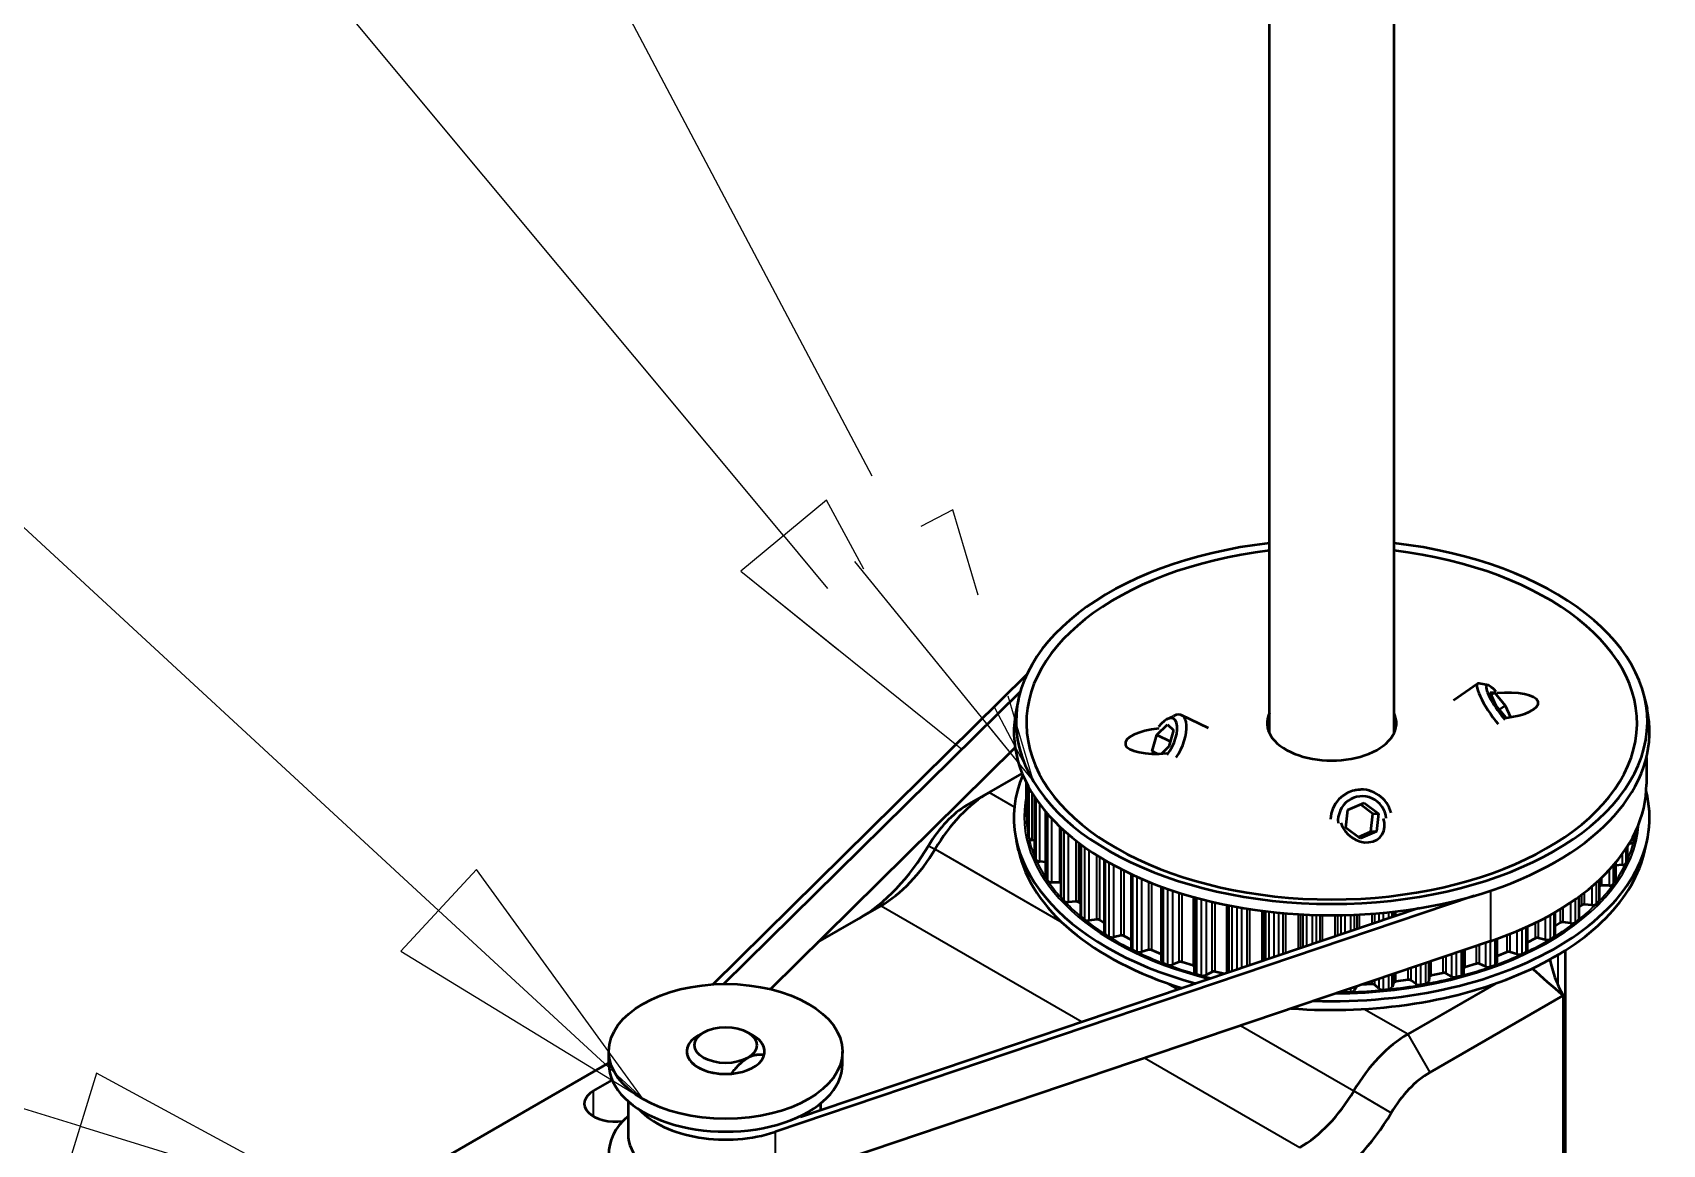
# Model space of a CAD drawing. Header units: millimetres. Extents: x -2829 to 3000, y -2259 to 2421.
# Drawn here: x 2134.2 to 2238.8, y 1380.9 to 1452.2 of the extents above; entities that cross this region are included whole.
import ezdxf

# ---------------------------------------------------------------- set-up
doc = ezdxf.new("R2010")
doc.units = ezdxf.units.MM
doc.header["$LTSCALE"] = 7.142857
for name, color, linetype, lineweight in [('Symbol (ISO)', 7, 'Continuous', 25), ('Visible (ISO)', 7, 'Continuous', 50), ('Visible Narrow (ISO)', 7, 'Continuous', 35)]:
    doc.layers.add(name, color=color, linetype=linetype, lineweight=lineweight)

# ---------------------------------------------------------------- blocks, each defined once
blk = doc.blocks.new('Balloon9')
at = {"layer": 'Symbol (ISO)'}
for p, q in [((299.212, 193.482), (290.532, 196.152)), ((299.359, 193.96), (299.065, 193.004)), ((301.602, 192.747), (299.359, 193.96)), ((299.212, 193.482), (301.602, 192.747))]:
    blk.add_line(p, q, dxfattribs=at)
blk.add_solid([(299.065, 193.004), (301.602, 192.747), (299.359, 193.96), (299.065, 193.004)], dxfattribs=at)
blk = doc.blocks.new('Balloon12')
at = {"layer": 'Symbol (ISO)'}
for p, q in [((302.432, 195.422), (286.345, 210.272)), ((302.771, 195.789), (302.093, 195.054)), ((304.269, 193.726), (302.771, 195.789)), ((302.432, 195.422), (304.269, 193.726)), ((302.093, 195.054), (304.269, 193.726))]:
    blk.add_line(p, q, dxfattribs=at)
at = {"layer": 'Symbol (ISO)', "flags": 128}
blk.add_lwpolyline([(302.093, 195.054), (304.269, 193.726)], dxfattribs=at)
at = {"layer": 'Symbol (ISO)'}
blk.add_solid([(302.093, 195.054), (304.269, 193.726), (302.771, 195.789), (302.093, 195.054)], dxfattribs=at)
blk = doc.blocks.new('Balloon13')
at = {"layer": 'Symbol (ISO)'}
for p, q in [((305.531, 198.789), (285.859, 222.394)), ((305.916, 199.109), (305.147, 198.469)), ((306.253, 198.487), (305.916, 199.109)), ((305.531, 198.789), (305.927, 198.315)), ((305.147, 198.469), (306.019, 197.766))]:
    blk.add_line(p, q, dxfattribs=at)
at = {"layer": 'Symbol (ISO)', "flags": 128}
blk.add_lwpolyline([(305.147, 198.469), (307.132, 196.869)], dxfattribs=at)
at = {"layer": 'Symbol (ISO)'}
blk.add_solid([(305.147, 198.469), (307.132, 196.869), (305.916, 199.109), (305.147, 198.469)], dxfattribs=at)
blk = doc.blocks.new('Balloon14')
at = {"layer": 'Symbol (ISO)'}
for p, q in [((306.327, 199.322), (287.061, 235.766)), ((307.051, 199.022), (306.765, 198.871)), ((307.28, 198.253), (307.051, 199.022)), ((307.426, 197.244), (307.778, 196.579)), ((307.778, 196.579), (307.55, 197.347)), ((307.313, 197.149), (307.778, 196.579))]:
    blk.add_line(p, q, dxfattribs=at)
at = {"layer": 'Symbol (ISO)', "flags": 128}
blk.add_lwpolyline([(306.167, 198.555), (307.778, 196.579)], dxfattribs=at)
at = {"layer": 'Symbol (ISO)'}
blk.add_solid([(306.167, 198.555), (307.778, 196.579), (307.051, 199.022), (306.167, 198.555)], dxfattribs=at)

msp = doc.modelspace()

# ---------------------------------------------------------------- linework, layer by layer
at = {"layer": 'Visible (ISO)'}
for p, q in [((2213.542, 1407.245), (2213.542, 1785.148)), ((2221.542, 1407.245), (2221.542, 1785.148)), ((2177.819, 1391.121), (2197.982, 1411.016)), ((2178.541, 1391.147), (2197.569, 1409.922)), ((2225.358, 1409.365), (2226.905, 1410.425)), ((2227.575, 1410.318), (2227.008, 1410.437)), ((2227.701, 1409.843), (2227.992, 1409.848)), ((2228.091, 1409.007), (2227.701, 1409.843)), ((2227.769, 1409.696), (2227.992, 1409.848)), ((2227.992, 1409.848), (2228.673, 1409.017)), ((2197.445, 1409.436), (2197.307, 1408.803)), ((2228.729, 1408.227), (2228.091, 1409.007)), ((2228.295, 1408.758), (2228.673, 1409.017)), ((2228.673, 1409.017), (2229.022, 1408.268)), ((2237.64, 1409.436), (2237.777, 1408.803)), ((2206.313, 1407.13), (2206.994, 1407.806)), ((2206.965, 1408.132), (2207.383, 1408.344)), ((2206.994, 1407.806), (2207.384, 1407.43)), ((2209.635, 1407.572), (2207.91, 1408.395)), ((2206.022, 1406.078), (2206.313, 1407.13)), ((2206.313, 1407.13), (2207.186, 1406.714)), ((2207.384, 1407.43), (2207.093, 1406.379)), ((2181.518, 1390.819), (2197.224, 1406.316)), ((2206.186, 1405.921), (2206.022, 1406.078)), ((2206.35, 1405.922), (2206.022, 1406.078)), ((2207.093, 1406.379), (2206.645, 1405.934)), ((2237.737, 1405.69), (2237.737, 1403.964)), ((2195.55, 1403.433), (2197.68, 1404.662)), ((2197.948, 1401.943), (2197.948, 1404.069)), ((2198.059, 1403.855), (2198.059, 1400.729)), ((2219.044, 1403.616), (2219.395, 1403.623)), ((2194.136, 1402.616), (2195.55, 1403.433)), ((2198.469, 1403.166), (2198.469, 1399.35)), ((2218.582, 1402.316), (2219.632, 1402.772)), ((2220.183, 1402.073), (2219.395, 1402.669)), ((2219.632, 1402.772), (2220.547, 1402.08)), ((2199.176, 1402.216), (2199.176, 1398.012)), ((2218.448, 1401.17), (2218.582, 1402.316)), ((2220.049, 1400.926), (2220.183, 1402.073)), ((2220.183, 1402.073), (2220.547, 1402.08)), ((2220.547, 1402.08), (2220.413, 1400.934)), ((2200.167, 1401.17), (2200.167, 1396.736)), ((2219.363, 1400.478), (2218.448, 1401.17)), ((2219.236, 1400.574), (2220.049, 1400.926)), ((2220.413, 1400.934), (2219.363, 1400.478)), ((2220.049, 1400.926), (2220.413, 1400.934)), ((2236.98, 1400.507), (2236.98, 1400.803)), ((2197.445, 1399.716), (2197.307, 1400.349)), ((2198.469, 1400.356), (2198.319, 1400.379)), ((2201.428, 1400.118), (2201.428, 1395.541)), ((2236.522, 1399.133), (2236.522, 1399.981)), ((2236.708, 1400.156), (2236.622, 1400.144)), ((2237.64, 1399.716), (2237.777, 1400.349)), ((2199.176, 1398.972), (2198.806, 1399)), ((2202.938, 1399.116), (2202.938, 1394.447)), ((2235.769, 1397.803), (2235.769, 1398.944)), ((2236.173, 1398.783), (2235.769, 1398.757)), ((2200.065, 1397.665), (2199.588, 1397.667)), ((2204.673, 1398.2), (2204.673, 1393.471)), ((2206.607, 1397.396), (2206.607, 1392.628)), ((2234.733, 1396.539), (2234.733, 1397.846)), ((2235.345, 1397.46), (2234.867, 1397.463)), ((2226.679, 1396.808), (2181.817, 1381.653)), ((2201.127, 1396.434), (2200.653, 1396.402)), ((2201.428, 1396.281), (2201.321, 1396.381)), ((2208.709, 1396.722), (2208.709, 1391.932)), ((2233.431, 1395.359), (2233.431, 1396.768)), ((2234.235, 1396.207), (2233.763, 1396.245)), ((2223.132, 1396.011), (2183.459, 1382.609)), ((2184.562, 1393.823), (2188.622, 1396.167)), ((2202.448, 1395.29), (2201.985, 1395.223)), ((2202.938, 1395.047), (2202.652, 1395.251)), ((2231.883, 1394.283), (2231.883, 1395.755)), ((2233.567, 1396.193), (2233.431, 1396.073)), ((2204.007, 1394.25), (2203.562, 1394.15)), ((2204.673, 1393.974), (2204.218, 1394.226)), ((2230.114, 1393.327), (2230.114, 1394.84)), ((2232.197, 1395.079), (2231.883, 1394.865)), ((2232.863, 1395.044), (2232.402, 1395.116)), ((2227.741, 1393.901), (2181.817, 1378.387)), ((2205.779, 1393.331), (2205.36, 1393.2)), ((2206.607, 1393.059), (2205.994, 1393.322)), ((2226.026, 1391.835), (2226.026, 1393.321)), ((2228.151, 1392.506), (2228.151, 1394.043)), ((2228.789, 1393.19), (2228.151, 1392.928)), ((2229.419, 1393.06), (2229.003, 1393.196)), ((2230.596, 1394.073), (2230.114, 1393.817)), ((2231.249, 1393.99), (2230.807, 1394.094)), ((2232.542, 1367.14), (2232.542, 1393.315)), ((2207.737, 1392.548), (2207.349, 1392.387)), ((2208.645, 1392.329), (2207.952, 1392.554)), ((2226.804, 1392.445), (2226.104, 1392.228)), ((2227.401, 1392.271), (2227.019, 1392.436)), ((2209.85, 1391.912), (2209.5, 1391.725)), ((2210.652, 1391.795), (2210.061, 1391.934)), ((2220.111, 1391.142), (2219.442, 1391.097)), ((2220.555, 1390.853), (2220.304, 1391.088)), ((2221.51, 1391.213), (2221.418, 1390.943)), ((2222.431, 1391.413), (2221.659, 1391.303)), ((2228.081, 1391.187), (2222.42, 1387.919)), ((2222.934, 1391.158), (2222.635, 1391.373)), ((2223.804, 1391.585), (2223.771, 1391.31)), ((2224.674, 1391.849), (2223.932, 1391.685)), ((2225.228, 1391.633), (2224.885, 1391.825)), ((2219.147, 1390.997), (2219.004, 1390.749)), ((2223.834, 1385.47), (2232.391, 1390.41)), ((2232.391, 1390.41), (2232.391, 1378.244)), ((2177.237, 1388.042), (2176.884, 1387.838)), ((2180.066, 1388.042), (2180.419, 1387.838)), ((2157.683, 1378.304), (2171.151, 1386.08)), ((2171.151, 1386.001), (2171.151, 1386.817)), ((2186.151, 1386.001), (2186.151, 1386.817)), ((2170.166, 1384.286), (2171.364, 1384.978)), ((2172.383, 1383.623), (2172.383, 1381.51)), ((2184.751, 1383.045), (2184.751, 1383.482))]:
    msp.add_line(p, q, dxfattribs=at)
for centre, major_axis, ratio, start_param, end_param in [((2217.542, 1407.978), (-20.255, 0), 0.5773503, 4.9111733, 10.79679), ((2217.542, 1407.883), (-19.594, 0), 0.5773503, 4.9179744, 10.7899889), ((2228.036, 1408.775), (-1.13, 1.65), 0.212438, 6.0640351, 8.3084231), ((2228.382, 1409.012), (-0.888, 1.296), 0.212438, 5.3177424, 8.4593351), ((2228.382, 1409.012), (-2.414, -0.188), 0.3364916, 1.6476355, 4.7892281), ((2217.542, 1407.335), (-20.394, 0), 0.5773503, 6.158178, 9.5497853), ((2206.703, 1406.754), (0.676, 1.418), 0.449871, 4.2607139, 7.4023065), ((2207.049, 1406.589), (0.861, 1.805), 0.449871, 4.4116258, 6.8110874), ((2217.542, 1407.883), (4.15, 0), 0.5773503, 2.8719097, 6.5528682), ((2206.703, 1406.754), (2.414, 0.188), 0.3364916, 1.6476355, 4.7892281), ((2217.542, 1401.818), (-20.394, 0), 0.5773503, 6.0466953, 7.4118669), ((2219.435, 1401.624), (-0.04, 2), 0.9893691, 4.9462617, 7.7860304), ((2217.542, 1403.964), (20.194, 0), 0.5773503, 5.2417994, 6.2831853), ((2194.136, 1398.534), (-2.5, -4.33), 0.5773503, 3.9269908, 4.7021842), ((2195.55, 1397.717), (3.5, 6.062), 0.5773503, 0.7853982, 1.5605915), ((2217.542, 1401.818), (20.394, 0), 0.5773503, 4.6552635, 6.4283717), ((2219.497, 1401.625), (-0.031, 1.57), 0.9893691, 4.7953497, 7.9369424), ((2198.248, 1401.943), (-0.3, 0), 0.5773503, 0, 0.8894328), ((2219.497, 1401.625), (1.193, -1.001), 0.8138022, 4.0454552, 7.1870478), ((2198.359, 1400.729), (-0.3, 0), 0.5773503, 0, 0.1073537), ((2217.542, 1401.923), (-19.594, 0), 0.5773503, 0.1073537, 0.1238685), ((2198.396, 1400.546), (-0.3, 0), 0.5773503, 0.1238685, 1.312907), ((2217.542, 1401.923), (19.594, 0), 0.5773503, 6.1392116, 6.1557264), ((2236.68, 1400.507), (0.3, 0), 0.5773503, 6.1557264, 6.2831853), ((2187.208, 1402.699), (-4.5, -7.794), 0.5773503, 0.7853982, 1.5605915), ((2188.622, 1401.882), (3.5, 6.062), 0.5773503, 3.9269908, 4.7021842), ((2217.542, 1401.174), (-20.255, 0), 0.5773503, 0.1250073, 1.076768), ((2217.542, 1401.174), (20.255, 0), 0.5773503, 4.583606, 6.158178), ((2236.637, 1400.324), (0.3, 0), 0.5773503, 4.9501731, 6.1392116), ((2198.769, 1399.35), (-0.3, 0), 0.5773503, 0, 0.2330174), ((2217.542, 1401.923), (-19.594, 0), 0.5773503, 0.2330174, 0.2495322), ((2198.845, 1399.172), (-0.3, 0), 0.5773503, 0.2495322, 1.4385707), ((2236.139, 1398.955), (0.3, 0), 0.5773503, 4.8245094, 6.0135479), ((2217.542, 1401.923), (19.594, 0), 0.5773503, 6.0135479, 6.0300627), ((2236.222, 1399.133), (0.3, 0), 0.5773503, 6.0300627, 6.2831853), ((2199.476, 1398.012), (-0.3, 0), 0.5773503, 0, 0.3586811), ((2217.542, 1401.923), (-19.594, 0), 0.5773503, 0.3586811, 0.3751959), ((2199.59, 1397.841), (-0.3, 0), 0.5773503, 0.3751959, 1.5642344), ((2200.064, 1397.55), (0.2, 0), 0.5773503, 1.0296375, 1.5642344), ((2234.865, 1397.348), (0.2, 0), 0.5773503, 1.5572531, 2.2869552), ((2235.349, 1397.633), (0.3, 0), 0.5773503, 4.6988457, 5.8878842), ((2217.542, 1401.923), (19.594, 0), 0.5773503, 5.8878842, 5.904399), ((2235.469, 1397.803), (0.3, 0), 0.5773503, 5.904399, 6.2831853), ((2200.467, 1396.736), (-0.3, 0), 0.5773503, 0, 0.4843448), ((2217.542, 1401.923), (19.594, 0), 0.5773503, 3.6259375, 3.6424523), ((2200.618, 1396.574), (0.3, 0), 0.5773503, 3.6424523, 4.8314908), ((2201.151, 1396.32), (0.2, 0), 0.5773503, 0.5554341, 1.6898981), ((2233.735, 1396.131), (0.2, 0), 0.5773503, 1.4315894, 2.5660534), ((2234.277, 1396.378), (0.3, 0), 0.5773503, 4.573182, 5.7622205), ((2217.542, 1401.923), (19.594, 0), 0.5773503, 5.7622205, 5.7787353), ((2234.433, 1396.539), (0.3, 0), 0.5773503, 5.7787353, 6.2831853), ((2201.728, 1395.541), (-0.3, 0), 0.5773503, 0, 0.6100085), ((2217.542, 1401.923), (19.594, 0), 0.5773503, 3.7516012, 3.768116), ((2201.912, 1395.391), (0.3, 0), 0.5773503, 3.768116, 4.9571545), ((2202.497, 1395.178), (0.2, 0), 0.5773503, 0.6810978, 1.8155618), ((2217.542, 1401.923), (19.594, 0), 0.5773503, 5.6365568, 5.6530716), ((2233.131, 1395.359), (0.3, 0), 0.5773503, 5.6530716, 6.2831853), ((2203.238, 1394.447), (-0.3, 0), 0.5773503, 0, 0.7356722), ((2217.542, 1401.923), (19.594, 0), 0.5773503, 3.8772649, 3.8937797), ((2203.454, 1394.312), (0.3, 0), 0.5773503, 3.8937797, 5.0828182), ((2204.08, 1394.142), (0.2, 0), 0.5773503, 0.8067615, 1.9412255), ((2217.542, 1401.923), (19.594, 0), 0.5773503, 5.5108931, 5.5274079), ((2231.583, 1394.283), (0.3, 0), 0.5773503, 5.5274079, 6.2831853), ((2232.35, 1395.005), (0.2, 0), 0.5773503, 1.3059257, 2.4403897), ((2232.941, 1395.211), (0.3, 0), 0.5773503, 4.4475183, 5.6365568), ((2204.973, 1393.471), (-0.3, 0), 0.5773503, 0, 0.8613359), ((2217.542, 1401.923), (19.594, 0), 0.5773503, 4.0029286, 4.0194434), ((2205.217, 1393.352), (0.3, 0), 0.5773503, 4.0194434, 5.2084819), ((2205.875, 1393.23), (0.2, 0), 0.5773503, 0.9324252, 2.0668892), ((2228.905, 1393.096), (0.2, 0), 0.5773503, 1.0545982, 2.1890623), ((2217.542, 1401.923), (19.594, 0), 0.5773503, 5.3852294, 5.4017442), ((2229.814, 1393.327), (0.3, 0), 0.5773503, 5.4017442, 6.2831853), ((2230.731, 1393.988), (0.2, 0), 0.5773503, 1.180262, 2.314726), ((2231.363, 1394.15), (0.3, 0), 0.5773503, 4.3218546, 5.5108931), ((2206.907, 1392.628), (-0.3, 0), 0.5773503, 0, 0.9869996), ((2217.542, 1401.923), (19.594, 0), 0.5773503, 4.1285923, 4.1451071), ((2207.175, 1392.528), (0.3, 0), 0.5773503, 4.1451071, 5.3341456), ((2207.854, 1392.454), (0.2, 0), 0.5773503, 1.0580889, 2.1925529), ((2208.547, 1392.229), (0.2, 0), 0.5773503, 0.625588, 1.0580889), ((2226.198, 1392.126), (0.2, 0), 0.5773503, 2.0633986, 2.6096533), ((2226.899, 1392.343), (0.2, 0), 0.5773503, 0.9289345, 2.0633986), ((2227.581, 1392.409), (0.3, 0), 0.5773503, 4.0705272, 5.2595657), ((2217.542, 1401.923), (19.594, 0), 0.5773503, 5.2595657, 5.2760805), ((2227.851, 1392.506), (0.3, 0), 0.5773503, 5.2760805, 6.2831853), ((2229.567, 1393.211), (0.3, 0), 0.5773503, 4.1961909, 5.3852294), ((2251.434, 1393.939), (-20, 0), 0.5773503, 0.1054036, 0.3106181), ((2209.009, 1391.932), (-0.3, 0), 0.5773503, 0, 1.1126634), ((2217.542, 1401.923), (19.594, 0), 0.5773503, 4.254256, 4.2707708), ((2209.296, 1391.852), (0.3, 0), 0.5773503, 4.2707708, 5.4598093), ((2209.986, 1391.827), (0.2, 0), 0.5773503, 1.1837526, 2.3182166), ((2220.134, 1391.027), (0.2, 0), 0.5773503, 0.5519434, 1.6864074), ((2221.707, 1391.191), (-0.2, 0), 0.5773503, 4.9536638, 6.0881278), ((2222.479, 1391.301), (0.2, 0), 0.5773503, 0.6776071, 1.8120711), ((2223.168, 1391.267), (0.3, 0), 0.5773503, 3.8191998, 5.0082382), ((2217.542, 1401.923), (19.594, 0), 0.5773503, 5.0082382, 5.0247531), ((2223.472, 1391.322), (0.3, 0), 0.5773503, 5.0247531, 6.2137915), ((2224.003, 1391.577), (-0.2, 0), 0.5773503, 5.0793275, 6.2137915), ((2224.746, 1391.742), (0.2, 0), 0.5773503, 0.8032708, 1.9377349), ((2225.436, 1391.758), (0.3, 0), 0.5773503, 3.9448635, 5.1339019), ((2217.542, 1401.923), (19.594, 0), 0.5773503, 5.1339019, 5.1504168), ((2225.726, 1391.835), (0.3, 0), 0.5773503, 5.1504168, 6.2831853), ((2218.401, 1390.794), (0.3, 0), 0.5773503, 3.9153793, 4.7569108), ((2217.542, 1401.923), (19.594, 0), 0.5773503, 4.7569108, 4.7734256), ((2218.719, 1390.804), (0.3, 0), 0.5773503, 4.7734256, 5.9624641), ((2220.81, 1390.944), (0.3, 0), 0.5773503, 3.6935361, 4.8825745), ((2217.542, 1401.923), (19.594, 0), 0.5773503, 4.8825745, 4.8990894), ((2221.124, 1390.977), (0.3, 0), 0.5773503, 4.8990894, 6.0881278), ((2222.42, 1382.204), (-3.5, -6.062), 0.5773503, 3.9269908, 4.7021842), ((2178.651, 1386.817), (-2.5, 0), 0.5773503, 5.4977871, 7.9958787), ((2178.651, 1386.817), (-2.5, 0), 0.5773503, 5.4977871, 10.2101761), ((2178.651, 1386.817), (2.5, 0), 0.5773503, 6.1412883, 7.0685835), ((2178.651, 1386.001), (-7.5, 0), 0.5773503, 0, 3.1415927), ((2223.834, 1381.387), (2.5, 4.33), 0.5773503, 0.7853982, 1.5605915), ((2171.58, 1383.47), (-2, 0), 0.5773503, 5.4977871, 8.0947628), ((2215.492, 1386.369), (-3.5, -6.062), 0.5773503, 0.7853982, 1.5605915), ((2178.651, 1380.286), (-7.5, 0), 0.5773503, 5.7019312, 9.3210823), ((2178.651, 1384.776), (-6.268, 0), 0.5773503, 0.4875457, 2.1002068), ((2216.906, 1385.552), (4.5, 7.794), 0.5773503, 3.9269908, 4.7021842), ((2178.651, 1381.51), (-6.268, 0), 0.5773503, 0, 2.1002068)]:
    msp.add_ellipse(centre, major_axis=major_axis, ratio=ratio, start_param=start_param, end_param=end_param, dxfattribs=at)
for centre, major_axis in [((2178.651, 1386.817), (7.5, 0)), ((2178.651, 1387.226), (2, 0))]:
    msp.add_ellipse(centre, major_axis=major_axis, ratio=0.5773503, dxfattribs=at)
msp.add_open_spline([(2232.391, 1390.41), (2231.726, 1390.98), (2231.064, 1391.558), (2230.407, 1392.141)], degree=3, dxfattribs=at)
for points, weights in [([(2179.005, 1385.389), (2179.594, 1386.137), (2180.066, 1386.409)], [5.11111111113, 5.74999999999, 5.75]), ([(2180.066, 1386.409), (2180.537, 1386.681), (2181.126, 1386.613)], [5.75, 5.74999999999, 5.11111111113])]:
    msp.add_rational_spline(points, weights, degree=2, dxfattribs=at)
at = {"layer": 'Visible Narrow (ISO)'}
for p, q in [((2198.061, 1400.711), (2198.061, 1403.852)), ((2198.098, 1403.783), (2198.098, 1400.525)), ((2197.181, 1402.491), (2195.55, 1403.433)), ((2198.319, 1400.379), (2198.319, 1403.402)), ((2198.477, 1399.31), (2198.477, 1403.153)), ((2198.555, 1403.037), (2198.555, 1399.129)), ((2198.806, 1399), (2198.806, 1402.685)), ((2199.195, 1397.951), (2199.195, 1402.194)), ((2199.311, 1402.058), (2199.311, 1397.777)), ((2199.588, 1397.667), (2199.588, 1401.75)), ((2200.065, 1401.266), (2200.065, 1397.665)), ((2200.202, 1396.655), (2200.202, 1401.137)), ((2200.355, 1400.997), (2200.355, 1396.49)), ((2200.653, 1396.402), (2200.653, 1400.735)), ((2236.934, 1400.3), (2236.934, 1400.709)), ((2236.978, 1400.798), (2236.978, 1400.485)), ((2191.662, 1400.021), (2192.086, 1399.8)), ((2192.086, 1399.8), (2200.245, 1395.089)), ((2201.127, 1400.347), (2201.127, 1396.434)), ((2201.321, 1396.381), (2201.321, 1400.198)), ((2201.482, 1395.442), (2201.482, 1400.078)), ((2201.669, 1399.942), (2201.669, 1395.29)), ((2201.985, 1395.223), (2201.985, 1399.721)), ((2202.448, 1399.417), (2202.448, 1395.29)), ((2236.173, 1399.466), (2236.173, 1398.783)), ((2236.429, 1398.909), (2236.429, 1399.836)), ((2236.512, 1399.966), (2236.512, 1399.09)), ((2236.708, 1400.29), (2236.708, 1400.156)), ((2202.652, 1395.251), (2202.652, 1399.289)), ((2203.015, 1394.331), (2203.015, 1399.071)), ((2203.235, 1398.944), (2203.235, 1394.193)), ((2203.562, 1394.15), (2203.562, 1398.762)), ((2204.007, 1398.527), (2204.007, 1394.25)), ((2204.218, 1394.226), (2204.218, 1398.421)), ((2235.345, 1398.46), (2235.345, 1397.46)), ((2235.626, 1397.566), (2235.626, 1398.774)), ((2235.748, 1398.918), (2235.748, 1397.739)), ((2204.778, 1393.339), (2204.778, 1398.152)), ((2205.025, 1398.039), (2205.025, 1393.219)), ((2205.36, 1393.2), (2205.36, 1397.892)), ((2205.779, 1397.716), (2205.779, 1393.331)), ((2205.994, 1393.322), (2205.994, 1397.63)), ((2206.742, 1392.484), (2206.742, 1397.347)), ((2234.235, 1397.403), (2234.235, 1396.207)), ((2234.537, 1396.292), (2234.537, 1397.666)), ((2234.696, 1397.811), (2234.696, 1396.455)), ((2234.867, 1397.463), (2234.867, 1397.974)), ((2207.013, 1397.251), (2207.013, 1392.382)), ((2207.349, 1392.387), (2207.349, 1397.136)), ((2207.737, 1397.01), (2207.737, 1392.548)), ((2207.952, 1392.554), (2207.952, 1396.943)), ((2208.645, 1396.74), (2208.645, 1392.329)), ((2208.876, 1391.776), (2208.876, 1396.676)), ((2209.168, 1396.599), (2209.168, 1391.695)), ((2209.5, 1391.725), (2209.5, 1396.515)), ((2209.85, 1396.43), (2209.85, 1391.912)), ((2210.061, 1391.934), (2210.061, 1396.381)), ((2227.741, 1397.138), (2227.741, 1393.901)), ((2232.863, 1396.368), (2232.863, 1395.044)), ((2233.181, 1395.107), (2233.181, 1396.587)), ((2233.374, 1396.726), (2233.374, 1395.257)), ((2233.567, 1396.869), (2233.567, 1396.193)), ((2233.763, 1396.245), (2233.763, 1397.019)), ((2188.622, 1396.167), (2201.531, 1388.714)), ((2210.798, 1396.223), (2210.798, 1391.844)), ((2210.922, 1391.886), (2210.922, 1396.198)), ((2210.945, 1396.193), (2210.945, 1391.894)), ((2211.147, 1391.962), (2211.147, 1396.154)), ((2211.454, 1396.097), (2211.454, 1392.066)), ((2211.777, 1392.175), (2211.777, 1396.041)), ((2212.084, 1395.99), (2212.084, 1392.279)), ((2212.289, 1392.348), (2212.289, 1395.958)), ((2213.057, 1395.849), (2213.057, 1392.607)), ((2213.202, 1392.657), (2213.202, 1395.83)), ((2213.285, 1395.82), (2213.285, 1392.685)), ((2213.519, 1392.764), (2213.519, 1395.792)), ((2213.836, 1395.756), (2213.836, 1392.871)), ((2214.145, 1392.975), (2214.145, 1395.725)), ((2214.403, 1395.701), (2214.403, 1393.062)), ((2214.599, 1393.128), (2214.599, 1395.684)), ((2215.387, 1395.626), (2215.387, 1393.395)), ((2215.551, 1393.45), (2215.551, 1395.617)), ((2215.692, 1395.609), (2215.692, 1393.498)), ((2215.954, 1393.586), (2215.954, 1395.596)), ((2216.277, 1395.583), (2216.277, 1393.695)), ((2216.567, 1393.793), (2216.567, 1395.574)), ((2216.773, 1395.569), (2216.773, 1393.863)), ((2216.955, 1393.924), (2216.955, 1395.565)), ((2217.75, 1395.561), (2217.75, 1394.193)), ((2217.93, 1394.254), (2217.93, 1395.562)), ((2218.128, 1395.565), (2218.128, 1394.321)), ((2218.414, 1394.417), (2218.414, 1395.571)), ((2218.737, 1395.581), (2218.737, 1394.527)), ((2219.004, 1394.617), (2219.004, 1395.591)), ((2219.154, 1395.597), (2219.154, 1394.667)), ((2219.321, 1394.724), (2219.321, 1395.605)), ((2220.111, 1395.654), (2220.111, 1394.991)), ((2220.304, 1395.056), (2220.304, 1395.669)), ((2220.555, 1395.689), (2220.555, 1395.14)), ((2220.861, 1395.244), (2220.861, 1395.717)), ((2221.179, 1395.749), (2221.179, 1395.351)), ((2221.418, 1395.432), (2221.418, 1395.775)), ((2221.51, 1395.785), (2221.51, 1395.463)), ((2221.659, 1395.513), (2221.659, 1395.803)), ((2222.431, 1395.904), (2222.431, 1395.774)), ((2222.635, 1395.843), (2222.635, 1395.933)), ((2222.934, 1395.979), (2222.934, 1395.944)), ((2231.249, 1395.402), (2231.249, 1393.99)), ((2231.578, 1394.029), (2231.578, 1395.581)), ((2231.802, 1395.708), (2231.802, 1394.164)), ((2232.197, 1395.942), (2232.197, 1395.079)), ((2232.402, 1395.116), (2232.402, 1396.069)), ((2228.789, 1394.28), (2228.789, 1393.19)), ((2229.003, 1393.196), (2229.003, 1394.364)), ((2229.419, 1394.534), (2229.419, 1393.06)), ((2229.754, 1393.075), (2229.754, 1394.678)), ((2230.005, 1394.79), (2230.005, 1393.193)), ((2230.596, 1395.068), (2230.596, 1394.073)), ((2230.807, 1394.094), (2230.807, 1395.173)), ((2225.559, 1391.6), (2225.559, 1393.164)), ((2225.853, 1393.263), (2225.853, 1391.678)), ((2226.104, 1392.228), (2226.104, 1393.348)), ((2226.804, 1393.584), (2226.804, 1392.445)), ((2227.019, 1392.436), (2227.019, 1393.657)), ((2227.401, 1393.786), (2227.401, 1392.271)), ((2227.737, 1392.262), (2227.737, 1393.899)), ((2228.012, 1393.994), (2228.012, 1392.36)), ((2222.431, 1392.107), (2222.431, 1391.413)), ((2222.635, 1391.373), (2222.635, 1392.176)), ((2222.934, 1392.277), (2222.934, 1391.158)), ((2223.255, 1391.101), (2223.255, 1392.385)), ((2223.564, 1392.49), (2223.564, 1391.157)), ((2223.771, 1391.31), (2223.771, 1392.56)), ((2223.804, 1392.571), (2223.804, 1391.585)), ((2223.932, 1391.685), (2223.932, 1392.614)), ((2224.674, 1392.865), (2224.674, 1391.849)), ((2224.885, 1391.825), (2224.885, 1392.936)), ((2225.228, 1393.052), (2225.228, 1391.633)), ((2232.067, 1391.057), (2232.067, 1393.024)), ((2207.002, 1391.188), (2207.686, 1390.793)), ((2220.111, 1391.323), (2220.111, 1391.142)), ((2220.304, 1391.088), (2220.304, 1391.389)), ((2220.555, 1391.473), (2220.555, 1390.853)), ((2220.861, 1390.773), (2220.861, 1391.577)), ((2221.179, 1391.684), (2221.179, 1390.806)), ((2221.418, 1390.943), (2221.418, 1391.765)), ((2221.51, 1391.796), (2221.51, 1391.213)), ((2221.659, 1391.303), (2221.659, 1391.846)), ((2218.414, 1390.621), (2218.414, 1390.75)), ((2218.737, 1390.859), (2218.737, 1390.631)), ((2219.004, 1390.749), (2219.004, 1390.949)), ((2222.42, 1387.919), (2219.611, 1389.541)), ((2211.693, 1388.479), (2218.956, 1384.286)), ((2222.42, 1387.919), (2223.834, 1385.47)), ((2205.538, 1386.4), (2215.492, 1380.653)), ((2170.166, 1382.653), (2170.166, 1384.286)), ((2218.956, 1384.286), (2221.36, 1382.875)), ((2181.817, 1381.653), (2181.817, 1378.387))]:
    msp.add_line(p, q, dxfattribs=at)
for centre, major_axis, start_param, end_param in [((2217.542, 1401.913), (-19.733, 0), 6.1644447, 7.4438365), ((2217.542, 1401.923), (-19.594, 0), 6.2814176, 6.390539), ((2217.542, 1401.923), (-19.594, 0), 0.1238685, 0.2330174), ((2217.542, 1401.913), (19.733, 0), 4.7221128, 6.2418933), ((2217.542, 1401.923), (19.594, 0), 6.1557264, 6.201007), ((2217.542, 1401.923), (19.594, 0), 6.0300627, 6.1392116), ((2217.542, 1401.923), (-19.594, 0), 0.2495322, 0.3586811), ((2217.542, 1401.923), (19.594, 0), 5.904399, 6.0135479), ((2217.542, 1401.923), (-19.594, 0), 0.3751959, 0.4843448), ((2217.542, 1401.923), (-19.594, 0), 2.6371426, 2.7462915), ((2217.542, 1401.923), (-19.594, 0), 0.5008596, 0.6100085), ((2217.542, 1401.923), (-19.594, 0), 2.5114789, 2.6206278), ((2217.542, 1401.923), (-19.594, 0), 0.6265233, 0.7356722), ((2217.542, 1401.923), (-19.594, 0), 0.7521871, 0.8613359), ((2217.542, 1401.923), (-19.594, 0), 2.3858152, 2.4949641), ((2217.542, 1401.923), (-19.594, 0), 0.8778508, 0.9869996), ((2217.542, 1401.923), (-19.594, 0), 2.2601515, 2.3693004), ((2217.542, 1401.923), (-19.594, 0), 1.0035145, 1.1126634), ((2217.542, 1401.923), (-19.594, 0), 2.0088241, 2.117973), ((2217.542, 1401.923), (-19.594, 0), 2.1344878, 2.2436367), ((2217.542, 1401.923), (-19.594, 0), 1.1291782, 1.1667855), ((2217.542, 1401.923), (-19.594, 0), 1.7574967, 1.8666456), ((2217.542, 1401.923), (-19.594, 0), 1.8831604, 1.9923093), ((2217.542, 1401.923), (-19.594, 0), 1.5946101, 1.6153182), ((2217.542, 1401.923), (-19.594, 0), 1.631833, 1.7409819)]:
    msp.add_ellipse(centre, major_axis=major_axis, ratio=0.5773503, start_param=start_param, end_param=end_param, dxfattribs=at)

# ---------------------------------------------------------------- block references
at = {"layer": 'Symbol (ISO)', "xscale": 7.142857142857142, "yscale": 7.142857142857142, "zscale": 7.142857142857142}
for name in ['Balloon14', 'Balloon13', 'Balloon12', 'Balloon9']:
    msp.add_blockref(name, (0, 0), dxfattribs=at)

doc.saveas('drawing.dxf')
